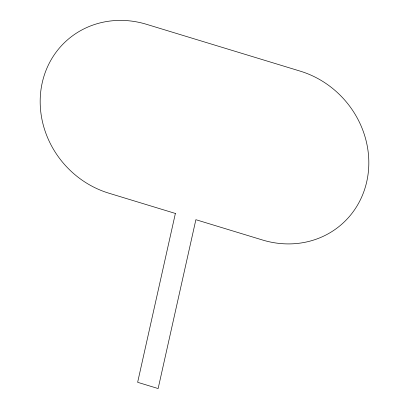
<?xml version="1.0" encoding="UTF-8"?>
<svg xmlns="http://www.w3.org/2000/svg" width="409" height="409" viewBox="0 0 409 409"><rect width="100%" height="100%" fill="white"/><g stroke="black" fill="none" stroke-linecap="round" stroke-linejoin="round"><path stroke-width="0.61" d="M175.379 213.452L137.639 382.308L158.135 388.55L195.875 219.699L262.491 239.996A91.437 84.223 48.5 0 0 366.766 181.591A91.437 84.223 48.5 0 0 300.237 71.146L146.509 24.31A91.437 84.223 48.5 0 0 42.234 82.715A91.437 84.223 48.5 0 0 108.763 193.16L175.379 213.452"/></g></svg>
